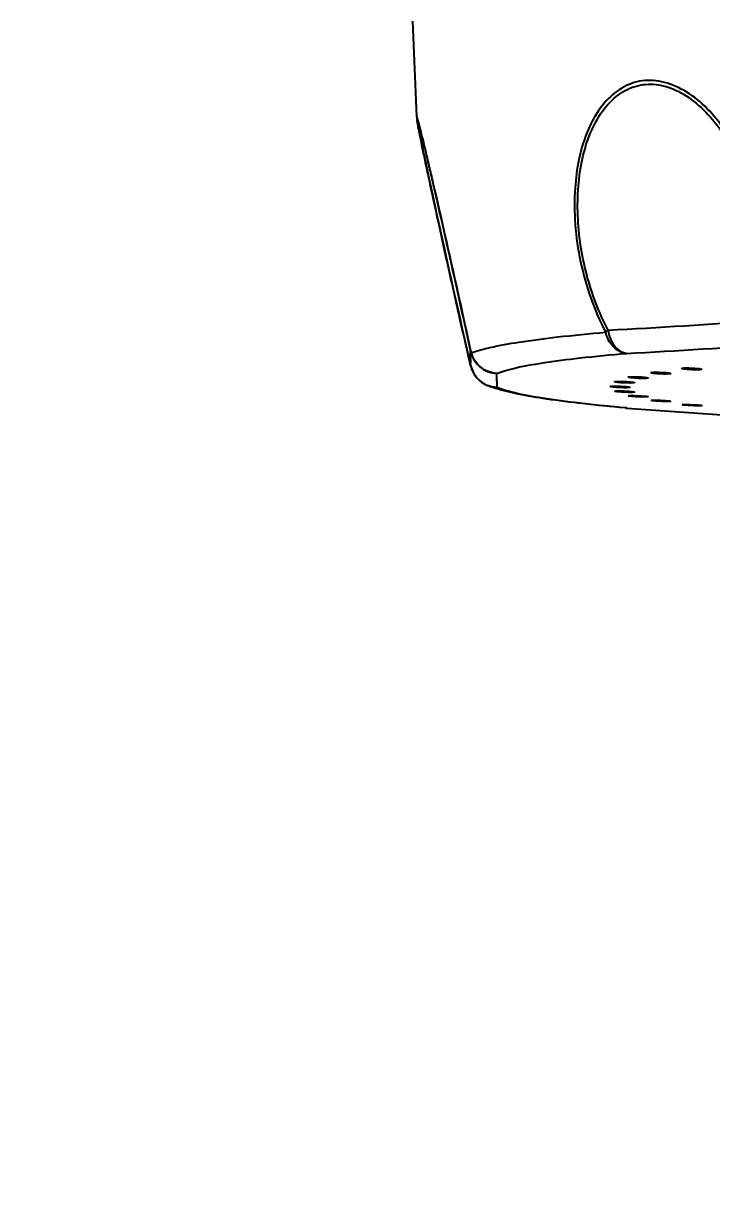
# Model space of a CAD drawing. Extents: x 0 to 1128, y 0 to 827.
# Drawn here: x 206.53 to 230.8, y 541.53 to 583.05 of the extents above; entities that cross this region are included whole.
import ezdxf

# ---------------------------------------------------------------- set-up
doc = ezdxf.new("R2010")
doc.units = 0
doc.header["$LTSCALE"] = 10
doc.header["$MEASUREMENT"] = 0
doc.header["$PDMODE"] = 3
doc.header["$PDSIZE"] = -10
doc.layers.get('0').update_dxf_attribs({"linetype": 'CONTINUOUS'})
doc.layers.get('DEFPOINTS').update_dxf_attribs({"linetype": 'CONTINUOUS'})
doc.layers.add('DLK3015-CA1_시공도$0$DEF_LAYER_ASSEM_MEMBER', color=7, linetype='CONTINUOUS')
doc.styles.add('Daelim Dimension', font='')
doc.styles.add('DLK3015-CA1_시공도$0$Daelim Dimension', font='H2GTRE.TTF')
doc.styles.get('Daelim Dimension').set_extended_font_data('나눔고딕')
doc.dimstyles.new('DLK3015-CA1_시공도$0$DEFAULT', dxfattribs={"dimscale": 2, "dimtxt": 2, "dimasz": 2, "dimexe": 0, "dimexo": 2, "dimgap": 1, "dimtad": 1, "dimdec": 1, "dimzin": 9, "dimdsep": 46, "dimtxsty": 'DLK3015-CA1_시공도$0$Daelim Dimension', "dimcen": 0.5, "dimclrd": 252, "dimclre": 252, "dimclrt": 3, "dimadec": 1, "dimazin": 0, "dimtfac": 1, "dimtdec": 1, "dimtix": 1, "dimtmove": 0, "dimatfit": 3, "dimfxl": 1, "dimtolj": 1, "dimtzin": 1, "dimlwd": 9, "dimlwe": 9, "dimarcsym": 0})

# ---------------------------------------------------------------- blocks, each defined once
blk = doc.blocks.new('*D3')
at = {"color": 5, "lineweight": 9, "ltscale": 0.5, "transparency": 16777216}
for p, q in [((244.251, 627.328), (150.64, 627.328)), ((150.64, 623.328), (150.64, 342.467)), ((217.481, 338.467), (150.64, 338.467))]:
    blk.add_line(p, q, dxfattribs=at)
at = {"color": 5, "ltscale": 0.5, "transparency": 16777216}
for points in [[(149.974, 623.328), (151.307, 623.328), (150.64, 627.328)], [(149.974, 342.467), (151.307, 342.467), (150.64, 338.467)]]:
    blk.add_solid(points, dxfattribs=at)
at = {"layer": 'DEFPOINTS', "color": 0, "ltscale": 0.5, "transparency": 16777216}
for p in [(248.251, 627.328), (150.64, 338.467), (221.481, 338.467)]:
    blk.add_point(p, dxfattribs=at)
at = {"color": 7, "ltscale": 0.5, "transparency": 16777216, "insert": (143.527, 482.897), "char_height": 10, "attachment_point": 5, "rotation": 90, "style": 'Daelim Dimension'}
blk.add_mtext('\\A1;289', dxfattribs=at)

msp = doc.modelspace()

# ---------------------------------------------------------------- linework, layer by layer
at = {"layer": 'DLK3015-CA1_시공도$0$DEF_LAYER_ASSEM_MEMBER', "color": 7, "linetype": 'Continuous'}
for p, q in [((220.248, 583.143), (220.399, 579.779)), ((220.399, 579.779), (220.399, 579.779)), ((222.171, 571.569), (222.305, 570.984)), ((227.867, 570.577), (227.878, 570.584)), ((227.871, 570.573), (227.869, 570.575)), ((227.878, 570.584), (227.885, 570.585)), ((227.885, 570.585), (227.889, 570.586)), ((228.558, 570.553), (228.556, 570.541)), ((228.567, 570.547), (228.556, 570.541)), ((228.567, 570.548), (228.567, 570.547)), ((228.661, 570.734), (228.686, 570.744)), ((229.339, 570.709), (229.337, 570.696)), ((229.361, 570.705), (229.337, 570.696)), ((230.416, 570.861), (230.413, 570.843)), ((227.226, 570.248), (227.225, 570.249)), ((227.386, 570.414), (227.389, 570.418)), ((227.925, 570.218), (227.925, 570.218)), ((228.086, 570.384), (228.083, 570.381)), ((227.389, 570.081), (227.388, 570.082)), ((227.876, 569.914), (227.872, 569.917)), ((228.085, 570.054), (228.088, 570.051)), ((228.561, 569.892), (228.572, 569.887)), ((228.682, 569.751), (228.669, 569.756)), ((228.693, 569.749), (228.682, 569.751)), ((228.692, 569.76), (228.693, 569.749)), ((229.344, 569.735), (229.369, 569.727)), ((227.813, 569.487), (227.779, 569.49)), ((229.793, 569.596), (229.766, 569.603)), ((229.809, 569.594), (229.793, 569.596)), ((229.807, 569.609), (229.809, 569.594))]:
    msp.add_line(p, q, dxfattribs=at)
at = {"layer": 'DLK3015-CA1_시공도$0$DEF_LAYER_ASSEM_MEMBER', "color": 9, "linetype": 'Continuous'}
for p, q in [((222.304, 570.992), (222.305, 570.984)), ((227.777, 569.491), (227.763, 569.493)), ((227.813, 569.488), (227.777, 569.491)), ((227.813, 569.488), (227.779, 569.49))]:
    msp.add_line(p, q, dxfattribs=at)
at = {"layer": 'DLK3015-CA1_시공도$0$DEF_LAYER_ASSEM_MEMBER', "color": 7, "linetype": 'Continuous'}
msp.add_lwpolyline([(220.399, 579.778), (220.404, 579.73), (220.413, 579.663), (220.424, 579.594), (220.438, 579.515), (220.455, 579.421), (220.476, 579.312), (220.501, 579.187), (220.529, 579.046), (220.561, 578.89), (220.596, 578.718), (220.634, 578.531), (220.676, 578.33), (220.722, 578.115), (220.77, 577.887), (220.822, 577.646), (220.876, 577.393), (220.933, 577.129), (220.992, 576.856), (221.053, 576.573), (221.117, 576.281), (221.182, 575.981), (221.25, 575.672), (221.32, 575.357), (221.391, 575.034), (221.464, 574.704), (221.539, 574.369), (221.615, 574.028), (221.692, 573.683), (221.77, 573.334), (221.849, 572.982), (221.929, 572.629), (222.01, 572.275), (222.09, 571.921), (222.171, 571.569)], dxfattribs=at)
at = {"layer": 'DLK3015-CA1_시공도$0$DEF_LAYER_ASSEM_MEMBER', "color": 9, "linetype": 'Continuous'}
for centre, radius, start, end in [((215.032, 806.816), 234.892, 272.95759, 274.27296), ((211.553, 571.138), 10.753, 0.4539, 1.8497), ((223.275, 571.704), 0.999, 192.6776, 267.0217), ((215.669, 806.233), 235.13, 272.9569, 274.27365), ((223.282, 571.211), 1.002, 192.6417, 207.425), ((223.273, 571.207), 0.992, 207.4493, 208.584), ((223.28, 571.211), 1.001, 208.6093, 222.3137), ((211.806, 570.346), 11.422, 0.4934, 1.8101), ((223.282, 571.215), 1.005, 222.3705, 237.2083), ((223.277, 571.208), 0.997, 237.2385, 238.9606), ((223.28, 571.214), 1.003, 238.9746, 250.6647), ((223.278, 571.207), 0.996, 250.6807, 252.1154), ((223.278, 571.209), 0.998, 252.1166, 253.922), ((223.281, 571.217), 1.006, 253.9313, 266.9238), ((227.825, 570.132), 0.645, 264.8308, 265.928), ((227.825, 570.129), 0.641, 265.9266, 268.9311), ((246.814, 814.827), 246.074, 265.57134, 266.82572)]:
    msp.add_arc(centre, radius, start, end, dxfattribs=at)
at = {"layer": 'DLK3015-CA1_시공도$0$DEF_LAYER_ASSEM_MEMBER', "color": 7, "linetype": 'Continuous'}
for centre, radius, start, end in [((223.28, 571.209), 1, 193.0142, 247.1039), ((228.73, 570.474), 0.274, 97.1529, 99.2213), ((228.753, 570.286), 0.462, 96.3741, 97.0584), ((229.869, 570.292), 0.607, 94.7156, 96.5459), ((227.857, 570.487), 1, 264.8644, 265.5721), ((246.777, 814.688), 245.933, 265.57755, 266.83264)]:
    msp.add_arc(centre, radius, start, end, dxfattribs=at)
at = {"layer": 'DLK3015-CA1_시공도$0$DEF_LAYER_ASSEM_MEMBER', "color": 9, "linetype": 'Continuous'}
for points, start_tangent, end_tangent in [([(232.656, 572.515), (232.788, 573.53), (232.793, 574.59), (232.442, 576.731), (232.093, 577.762), (231.629, 578.726), (231.056, 579.587), (230.384, 580.298), (229.632, 580.794), (228.845, 581.034), (228.454, 581.042), (228.077, 580.969), (227.391, 580.606), (226.827, 579.996), (226.404, 579.2), (225.989, 577.259)], (0.201588, 0.97947), (-0.069997, -0.997547)), ([(227.152, 572.237), (226.398, 574.201), (226.086, 576.289), (226.106, 577.316), (226.252, 578.296), (226.532, 579.193), (226.953, 579.96), (227.515, 580.535), (228.194, 580.861), (228.565, 580.913), (228.947, 580.887), (229.711, 580.616), (230.431, 580.091), (231.069, 579.37), (231.607, 578.509), (232.038, 577.556)], (-0.464306, 0.885675), (0.357896, -0.933761)), ([(222.329, 571.427), (221.724, 574.178), (221.411, 575.575), (221.107, 576.905), (220.963, 577.523), (220.829, 578.096), (220.766, 578.363), (220.706, 578.613), (220.651, 578.846), (220.599, 579.057), (220.553, 579.244), (220.511, 579.406), (220.476, 579.542), (220.446, 579.651), (220.424, 579.732), (220.408, 579.781), (220.4, 579.797), (220.399, 579.779)], (-0.209918, 0.977719), (0.084132, -0.996455)), ([(222.304, 570.992), (221.722, 573.547), (221.128, 576.229), (220.859, 577.473), (220.632, 578.542), (220.544, 578.973), (220.507, 579.155), (220.476, 579.313), (220.452, 579.444), (220.434, 579.546), (220.427, 579.586), (220.423, 579.617), (220.42, 579.641), (220.419, 579.656), (220.42, 579.663), (220.422, 579.662), (220.427, 579.653), (220.433, 579.635), (220.441, 579.61), (220.451, 579.577), (220.475, 579.489), (220.506, 579.373), (220.542, 579.229), (220.584, 579.061), (220.63, 578.871), (220.736, 578.429), (220.855, 577.92), (220.986, 577.359), (221.124, 576.758), (221.417, 575.473), (221.718, 574.129), (222.3, 571.485)], (-0.225154, 0.974323), (0.211885, -0.977295)), ([(225.989, 577.259), (225.993, 575.964), (226.182, 574.65), (226.543, 573.367), (227.069, 572.162)], (-0.069997, -0.997547), (0.472505, -0.881328)), ([(227.152, 572.237), (227.129, 572.218), (227.069, 572.162)], (-0.763948, -0.645277), (-0.709222, -0.704985)), ([(227.152, 572.237), (227.235, 571.932), (227.381, 571.677), (227.576, 571.499), (227.798, 571.416)], (0.148564, -0.988903), (0.990408, -0.138174)), ([(222.329, 571.427), (222.612, 571.526), (222.987, 571.624), (224.007, 571.814), (225.374, 571.994), (227.069, 572.162)], (0.921408, 0.388596), (0.996262, 0.086384)), ([(227.798, 571.416), (227.557, 571.49), (227.343, 571.65), (227.069, 572.162)], (-0.993601, 0.112946), (-0.231143, 0.97292)), ([(222.329, 571.427), (222.3, 571.485)], (-0.603957, 0.797017), (-0.249103, 0.968477)), ([(223.223, 570.707), (222.664, 570.925), (222.329, 571.427)], (-0.997945, 0.06408), (-0.28208, 0.959391)), ([(223.223, 570.707), (223.496, 570.802), (223.858, 570.897), (224.843, 571.08), (226.162, 571.254), (227.798, 571.416)], (0.921409, 0.388595), (0.996262, 0.086387)), ([(222.304, 570.992), (222.305, 571.047), (222.305, 571.223)], (0.022839, 0.999739), (-0.007554, 0.999971)), ([(223.227, 570.212), (222.891, 570.288)], (-0.999019, 0.044281), (-0.921191, 0.38911)), ([(223.228, 570.444), (223.228, 570.383), (223.227, 570.212)], (0.007554, -0.999971), (-0.022839, -0.999739)), ([(227.763, 569.493), (226.144, 569.659), (224.836, 569.836), (223.859, 570.021), (223.499, 570.116), (223.227, 570.212)], (-0.99593, 0.090127), (-0.921214, 0.389056))]:
    msp.add_spline(points, degree=3, dxfattribs=dict(at, start_tangent=start_tangent, end_tangent=end_tangent))
at = {"layer": 'DLK3015-CA1_시공도$0$DEF_LAYER_ASSEM_MEMBER', "color": 7, "linetype": 'Continuous'}
for points, start_tangent, end_tangent in [([(227.869, 570.575), (227.868, 570.576), (227.867, 570.577)], (-0.749901, 0.66155), (-0.156012, 0.987755)), ([(228.011, 570.55), (227.918, 570.562), (227.871, 570.573)], (-0.99525, 0.097355), (-0.875791, 0.482691)), ([(227.889, 570.586), (227.902, 570.587), (227.957, 570.591)], (0.987523, 0.157475), (0.99917, 0.040735)), ([(227.957, 570.591), (228.191, 570.59), (228.438, 570.573)], (0.99917, 0.040735), (0.9946, -0.103779)), ([(228.397, 570.532), (228.303, 570.533), (228.011, 570.55)], (-0.999997, -0.002522), (-0.99525, 0.097355)), ([(228.438, 570.573), (228.491, 570.567), (228.531, 570.561), (228.556, 570.554), (228.567, 570.548)], (0.9946, -0.103779), (0.374396, -0.927269)), ([(228.691, 570.722), (228.669, 570.728), (228.661, 570.734)], (-0.976041, 0.217587), (-0.158448, 0.987367)), ([(228.771, 570.709), (228.747, 570.712), (228.691, 570.722)], (-0.993219, 0.11626), (-0.976041, 0.217587)), ([(228.701, 570.746), (228.718, 570.747), (228.783, 570.751)], (0.993735, 0.111761), (0.999603, 0.028159)), ([(228.888, 570.699), (228.856, 570.701), (228.771, 570.709)], (-0.997471, 0.071076), (-0.993219, 0.11626)), ([(228.783, 570.751), (228.867, 570.751), (229.157, 570.739)], (0.999603, 0.028159), (0.99697, -0.077787)), ([(229.263, 570.69), (229.182, 570.688), (228.888, 570.699)], (-0.99912, -0.041951), (-0.997471, 0.071076)), ([(229.157, 570.739), (229.28, 570.727), (229.351, 570.713)], (0.99697, -0.077787), (0.940656, -0.33936)), ([(229.337, 570.696), (229.323, 570.694), (229.263, 570.69)], (-0.987175, -0.159644), (-0.99912, -0.041951)), ([(229.351, 570.713), (229.356, 570.711), (229.361, 570.705)], (0.940656, -0.33936), (-0.190769, -0.981635)), ([(229.756, 570.882), (229.767, 570.889), (229.8, 570.895)], (-0.174565, 0.984646), (0.993283, 0.11571)), ([(229.771, 570.873), (229.765, 570.876), (229.756, 570.882)], (-0.952294, 0.305181), (-0.174565, 0.984646)), ([(229.943, 570.849), (229.836, 570.86), (229.771, 570.873)], (-0.996516, 0.083398), (-0.952294, 0.305181)), ([(229.819, 570.897), (229.839, 570.899), (229.913, 570.901)], (0.996522, 0.083328), (0.999844, 0.01767)), ([(229.913, 570.901), (230.003, 570.901), (230.291, 570.887)], (0.999844, 0.01767), (0.995812, -0.091426)), ([(230.325, 570.837), (230.238, 570.836), (229.943, 570.849)], (-0.999564, -0.029529), (-0.996516, 0.083398)), ([(230.291, 570.887), (230.361, 570.88), (230.413, 570.871), (230.446, 570.863), (230.456, 570.855)], (0.995812, -0.091426), (-0.174523, -0.984653)), ([(230.413, 570.843), (230.395, 570.841), (230.325, 570.837)], (-0.993337, -0.115245), (-0.999564, -0.029529)), ([(230.456, 570.855), (230.445, 570.848), (230.413, 570.843)], (-0.174523, -0.984653), (-0.993268, -0.115836)), ([(223.187, 570.18), (223.109, 570.205), (222.891, 570.288)], (-0.952464, 0.304652), (-0.921214, 0.389056)), ([(227.767, 569.491), (226.259, 569.642), (224.995, 569.805), (223.982, 569.979), (223.187, 570.18)], (-0.995986, 0.089513), (-0.952464, 0.304652)), ([(227.925, 570.218), (227.918, 570.214), (227.898, 570.21), (227.865, 570.208), (227.822, 570.206), (227.769, 570.206), (227.709, 570.206), (227.576, 570.211), (227.442, 570.218), (227.382, 570.223), (227.329, 570.228), (227.286, 570.233), (227.253, 570.239), (227.233, 570.244), (227.225, 570.248)], (-0.179554, -0.983748), (-0.173567, 0.984822)), ([(227.226, 570.249), (227.226, 570.25), (227.227, 570.251)], (0.007766, 0.99997), (0.869035, 0.49475)), ([(227.227, 570.251), (227.241, 570.255), (227.266, 570.257), (227.348, 570.26), (227.463, 570.26), (227.594, 570.255), (227.722, 570.247), (227.829, 570.238), (227.87, 570.232), (227.9, 570.227), (227.919, 570.222), (227.925, 570.218)], (0.869035, 0.49475), (0.020114, -0.999798)), ([(227.388, 570.412), (227.387, 570.413), (227.386, 570.414)], (-0.817268, 0.576258), (-0.177182, 0.984178)), ([(227.566, 570.385), (227.499, 570.392), (227.444, 570.399), (227.407, 570.406), (227.388, 570.412)], (-0.99661, 0.08227), (-0.817268, 0.576258)), ([(227.389, 570.418), (227.391, 570.419), (227.395, 570.42)], (0.891565, 0.452893), (0.96913, 0.246549)), ([(227.395, 570.42), (227.404, 570.422), (227.449, 570.426)], (0.96913, 0.246549), (0.998383, 0.056838)), ([(227.449, 570.426), (227.469, 570.427), (227.544, 570.428)], (0.998383, 0.056838), (0.999997, 0.002358)), ([(227.544, 570.428), (227.722, 570.425), (227.816, 570.42), (227.904, 570.414), (227.98, 570.406), (228.038, 570.399), (228.074, 570.391), (228.086, 570.384)], (0.999997, 0.002358), (-0.171472, -0.985189)), ([(228.083, 570.381), (228.062, 570.376), (228.022, 570.373), (227.965, 570.371), (227.894, 570.371), (227.73, 570.375), (227.566, 570.385)], (-0.890996, -0.454011), (-0.99661, 0.08227)), ([(228.556, 570.541), (228.498, 570.535), (228.397, 570.532)], (-0.9701, -0.242704), (-0.999997, -0.002522)), ([(227.388, 570.082), (227.394, 570.085), (227.412, 570.088), (227.441, 570.09), (227.481, 570.092), (227.587, 570.092), (227.714, 570.088), (227.96, 570.073), (228.045, 570.063), (228.085, 570.054)], (-0.170124, 0.985423), (0.891032, -0.45394)), ([(227.391, 570.079), (227.389, 570.08), (227.389, 570.081)], (-0.888308, 0.459248), (-0.320964, 0.947091)), ([(228.088, 570.051), (228.081, 570.047), (228.062, 570.044), (228.032, 570.042), (227.992, 570.041), (227.942, 570.041), (227.885, 570.041), (227.759, 570.045), (227.515, 570.06), (227.432, 570.07), (227.391, 570.079)], (-0.180001, -0.983666), (-0.890555, 0.454876)), ([(227.872, 569.917), (227.876, 569.919), (227.888, 569.922), (227.908, 569.924), (227.936, 569.925)], (-0.166384, 0.986061), (0.999405, 0.034502)), ([(227.883, 569.912), (227.879, 569.913), (227.876, 569.914)], (-0.9691, 0.246669), (-0.924857, 0.380314)), ([(228.047, 569.893), (227.943, 569.902), (227.883, 569.912)], (-0.997273, 0.073796), (-0.969432, 0.245359)), ([(227.936, 569.925), (227.956, 569.926), (228.031, 569.926)], (0.999405, 0.034502), (0.999973, -0.007308)), ([(228.031, 569.926), (228.121, 569.924), (228.409, 569.91)], (0.999973, -0.007308), (0.997057, -0.076669)), ([(228.437, 569.878), (228.347, 569.879), (228.047, 569.893)], (-1, 0.000506), (-0.997273, 0.073796)), ([(228.409, 569.91), (228.505, 569.901), (228.561, 569.892)], (0.997057, -0.076669), (0.969504, -0.245075)), ([(228.572, 569.887), (228.562, 569.883), (228.536, 569.88), (228.493, 569.878), (228.437, 569.878)], (-0.151199, -0.988503), (-1, 0.000506)), ([(228.669, 569.756), (228.679, 569.76), (228.709, 569.763)], (-0.192972, 0.981204), (0.998656, 0.051835)), ([(228.769, 569.74), (228.746, 569.742), (228.693, 569.749)], (-0.995863, 0.090863), (-0.986673, 0.162715)), ([(228.709, 569.763), (228.726, 569.763), (228.792, 569.764)], (0.998656, 0.051835), (1, 0.000691)), ([(229.153, 569.72), (229.053, 569.723), (228.769, 569.74)], (-0.999788, 0.020576), (-0.995863, 0.090863)), ([(228.792, 569.764), (228.907, 569.763), (229.274, 569.743)], (1, 0.000691), (0.995665, -0.093009)), ([(229.369, 569.727), (229.364, 569.725), (229.353, 569.723), (229.334, 569.722), (229.309, 569.72), (229.241, 569.719), (229.153, 569.72)], (-0.15135, -0.98848), (-0.999788, 0.020576)), ([(229.274, 569.743), (229.295, 569.741), (229.344, 569.735)], (0.995665, -0.093009), (0.986694, -0.162589)), ([(229.766, 569.603), (229.772, 569.605), (229.789, 569.607), (229.818, 569.609), (229.858, 569.61)], (-0.185195, 0.982702), (0.999953, 0.009675)), ([(229.899, 569.585), (229.873, 569.587), (229.809, 569.594)], (-0.997278, 0.073728), (-0.992959, 0.118461)), ([(229.858, 569.61), (229.881, 569.61), (229.964, 569.609)], (0.999953, 0.009675), (0.999848, -0.017438)), ([(230.29, 569.569), (230.194, 569.571), (229.899, 569.585)], (-0.999911, 0.013375), (-0.997278, 0.073728)), ([(229.964, 569.609), (230.254, 569.598), (230.339, 569.593)], (0.999848, -0.017438), (0.997163, -0.07527)), ([(230.466, 569.575), (230.463, 569.574), (230.453, 569.572), (230.438, 569.571), (230.418, 569.57), (230.362, 569.569), (230.29, 569.569)], (-0.178405, -0.983957), (-0.999911, 0.013375)), ([(230.339, 569.593), (230.363, 569.591), (230.423, 569.585)], (0.997163, -0.07527), (0.992967, -0.118392)), ([(230.423, 569.585), (230.455, 569.58), (230.463, 569.578), (230.466, 569.575)], (0.99293, -0.118702), (-0.178405, -0.983957))]:
    msp.add_spline(points, degree=3, dxfattribs=dict(at, start_tangent=start_tangent, end_tangent=end_tangent))

# ---------------------------------------------------------------- dimensions: what is measured, and where the dimension line sits
at = {"color": 5, "ltscale": 0.5}
dim = msp.add_linear_dim(base=(150.64, 338.467), p1=(248.251, 627.328), p2=(221.481, 338.467), angle=90, dimstyle='DLK3015-CA1_시공도$0$DEFAULT', override={"dimtxt": 5, "dimdec": 0, "dimtxsty": 'Daelim Dimension', "dimclrd": 5, "dimclre": 5, "dimclrt": 7}, dxfattribs=at)
dim.commit()
dim.dimension.update_dxf_attribs({"geometry": '*D3', "text_midpoint": (150.64, 482.897), "dimtype": 128})

doc.saveas('drawing.dxf')
